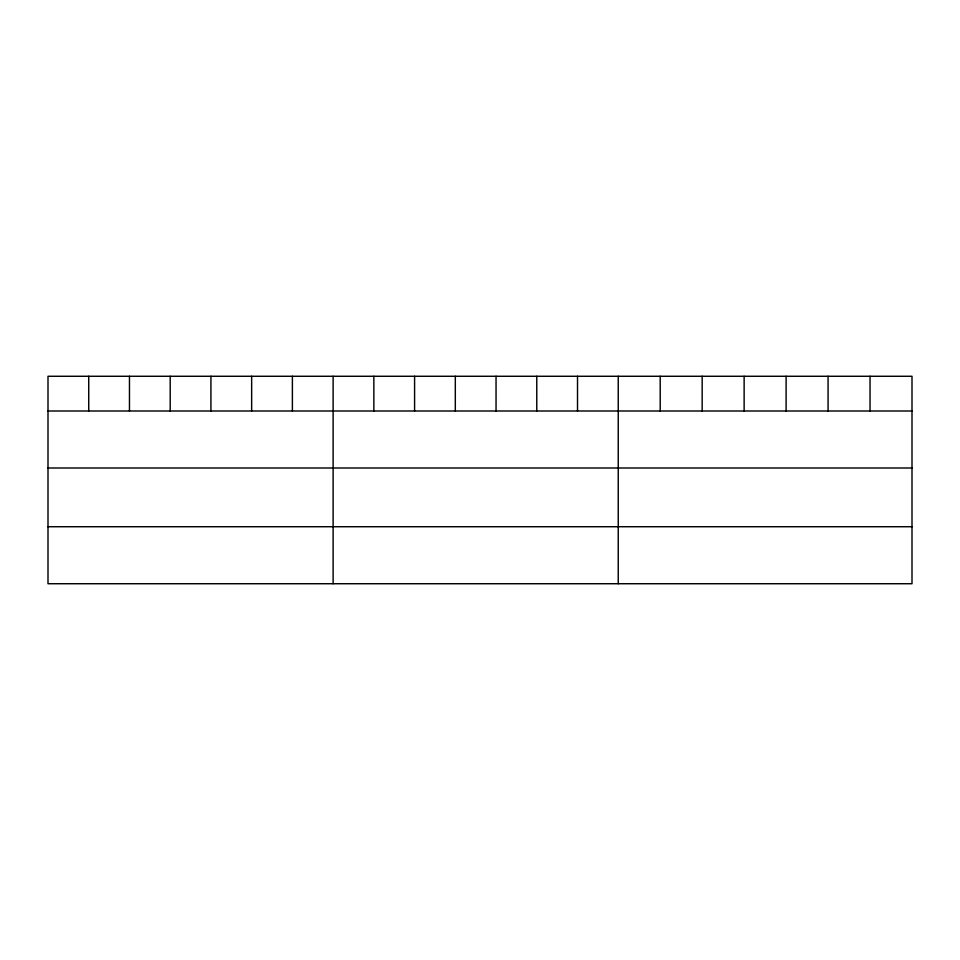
<?xml version="1.0" encoding="UTF-8"?>
<svg xmlns="http://www.w3.org/2000/svg" width="960" height="960" viewBox="0 0 960 960"><rect width="100%" height="100%" fill="white"/><g stroke="black" fill="none" stroke-linecap="round" stroke-linejoin="round"><path stroke-width="1.44" d="M912 411L912 583.728L48 583.728L48 376.272L912 376.272L912 411L48 411M48 468L912 468M48 526.728L912 526.728M870.036 376.272L870.036 411M828.072 376.272L828.072 411M786.108 376.272L786.108 411M744.132 376.272L744.132 411M702.168 376.272L702.168 411M660.204 376.272L660.204 411M618.24 376.272L618.24 583.728M577.512 376.272L577.512 411M536.772 376.272L536.772 411M496.044 376.272L496.044 411M455.316 376.272L455.316 411M414.588 376.272L414.588 411M373.848 376.272L373.848 411M333.12 376.272L333.12 583.728M292.392 376.272L292.392 411M251.652 376.272L251.652 411M210.924 376.272L210.924 411M170.196 376.272L170.196 411M129.468 376.272L129.468 411M88.728 376.272L88.728 411"/></g></svg>
